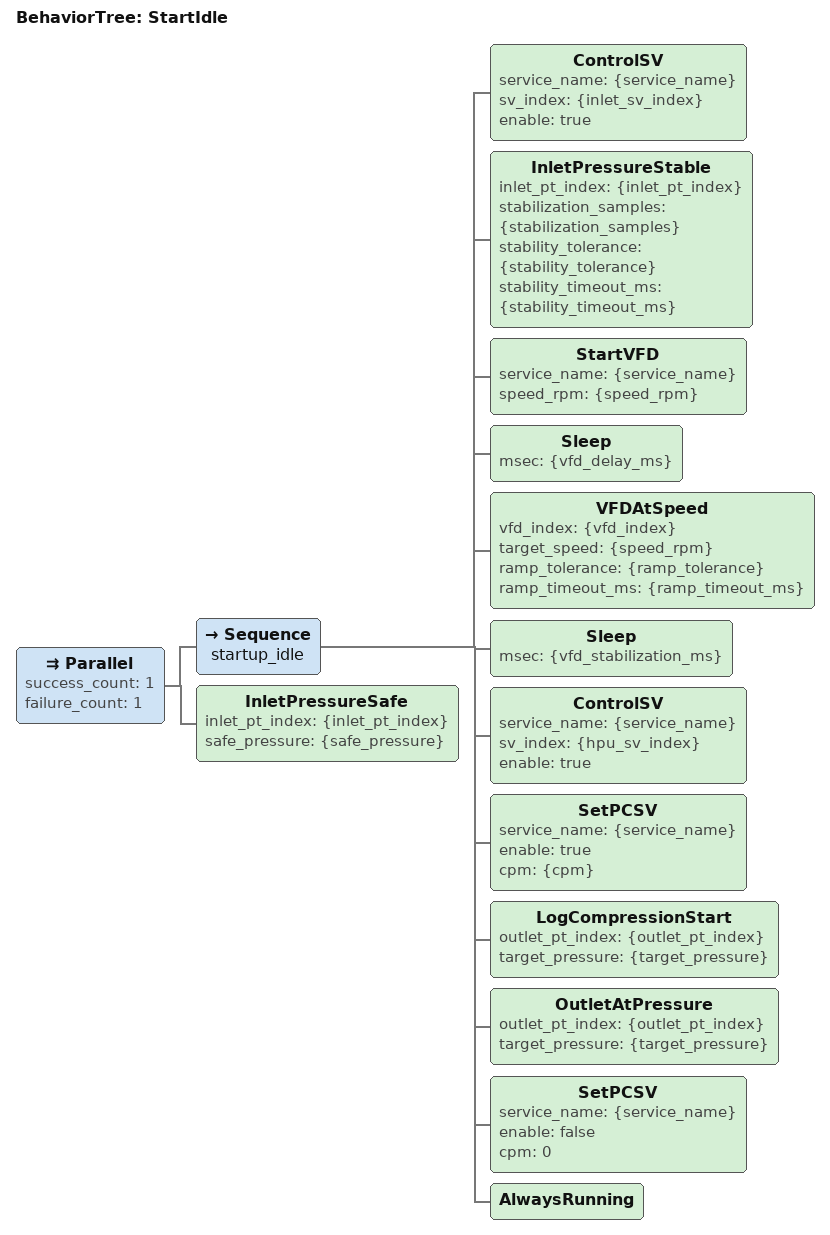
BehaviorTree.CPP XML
<root BTCPP_format="4">
  <BehaviorTree ID="StartIdle">
    <Parallel success_count="1" failure_count="1">
      <Sequence name="startup_idle">
        <ControlSV service_name="{service_name}"
          sv_index="{inlet_sv_index}"
          enable="true"
        />

        <InletPressureStable
          inlet_pt_index="{inlet_pt_index}"
          stabilization_samples="{stabilization_samples}"
          stability_tolerance="{stability_tolerance}"
          stability_timeout_ms="{stability_timeout_ms}"
        />

        <StartVFD
          service_name="{service_name}"
          speed_rpm="{speed_rpm}"
        />

        <Sleep msec="{vfd_delay_ms}" />

        <VFDAtSpeed
          vfd_index="{vfd_index}"
          target_speed="{speed_rpm}"
          ramp_tolerance="{ramp_tolerance}"
          ramp_timeout_ms="{ramp_timeout_ms}"
        />

        <Sleep msec="{vfd_stabilization_ms}" />

        <ControlSV
          service_name="{service_name}"
          sv_index="{hpu_sv_index}"
          enable="true"
        />

        <SetPCSV
          service_name="{service_name}"
          enable="true"
          cpm="{cpm}"
        />

        <LogCompressionStart
          outlet_pt_index="{outlet_pt_index}"
          target_pressure="{target_pressure}"
        />

        <OutletAtPressure
          outlet_pt_index="{outlet_pt_index}"
          target_pressure="{target_pressure}"
        />

        <!-- Target reached — transition to WARM: stop PCSV, keep VFD and HPU engaged -->
        <SetPCSV
          service_name="{service_name}"
          enable="false"
          cpm="0"
        />

        <!-- Hold in WARM indefinitely until STOP arrives.
             SYNC stage will replace this with the band-control maintain loop. -->
        <AlwaysRunning />
      </Sequence>

      <InletPressureSafe
        inlet_pt_index="{inlet_pt_index}"
        safe_pressure="{safe_pressure}"
      />
    </Parallel>
  </BehaviorTree>
</root>
